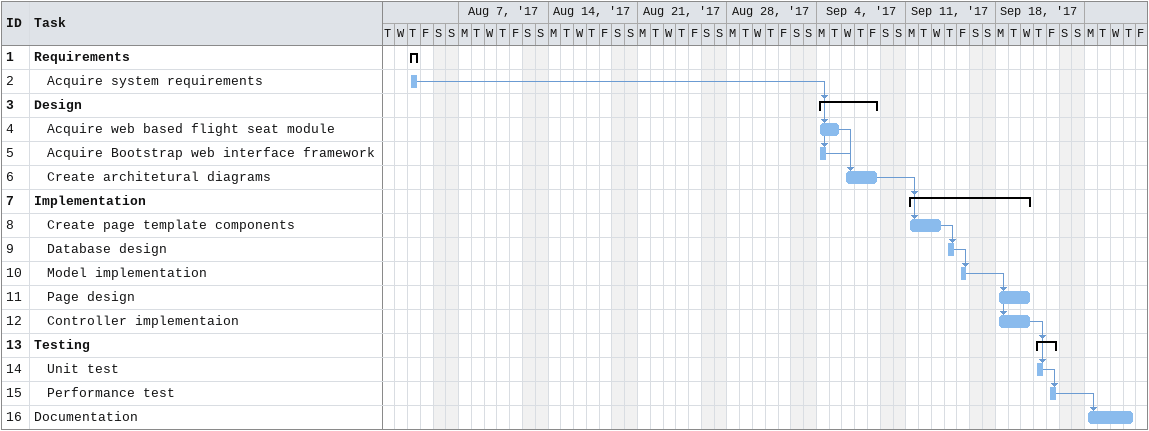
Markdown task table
| ID | Level | Task | Start | Finish | Predecessors |
|---|---|---|---|---|---|
| 1 | 1 | **Requirements** | 2017-08-03 | 2017-08-03 |  |
| 2 | 2 | Acquire system requirements | 2017-08-03 | 2017-08-03 |  |
| 3 | 1 | **Design** | 2017-09-04 | 2017-09-08 | 2 |
| 4 | 2 | Acquire web based flight seat module | 2017-09-04 | 2017-09-05 | 2 |
| 5 | 2 | Acquire Bootstrap web interface framework | 2017-09-04 | 2017-09-04 | 2 |
| 6 | 2 | Create architetural diagrams | 2017-09-06 | 2017-09-08 | 4, 5 |
| 7 | 1 | **Implementation** | 2017-09-11 | 2017-09-20 | 6 |
| 8 | 2 | Create page template components | 2017-09-11 | 2017-09-13 | 6 |
| 9 | 2 | Database design | 2017-09-14 | 2017-09-14 | 8 |
| 10 | 2 | Model implementation | 2017-09-15 | 2017-09-15 | 9 |
| 11 | 2 | Page design | 2017-09-18 | 2017-09-20 | 10 |
| 12 | 2 | Controller implementaion | 2017-09-18 | 2017-09-20 | 10 |
| 13 | 1 | **Testing** | 2017-09-21 | 2017-09-22 | 12 |
| 14 | 2 | Unit test | 2017-09-21 | 2017-09-21 | 12 |
| 15 | 2 | Performance test | 2017-09-22 | 2017-09-22 | 14 |
| 16 | 1 | Documentation | 2017-09-25 | 2017-09-28 | 15 |
